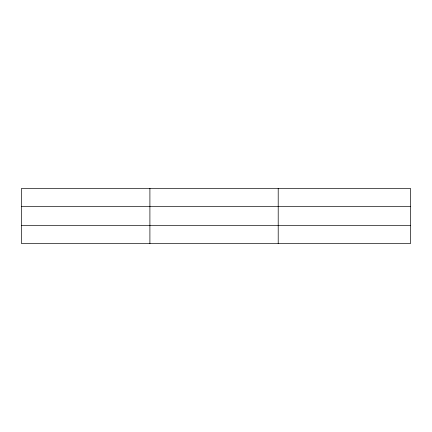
<?xml version="1.0" encoding="UTF-8"?>
<svg xmlns="http://www.w3.org/2000/svg" width="432" height="432" viewBox="0 0 432 432"><rect width="100%" height="100%" fill="white"/><g stroke="black" fill="none" stroke-linecap="round" stroke-linejoin="round"><path stroke-width="0.65" d="M149.904 243.67L149.904 188.33M278.208 243.67L278.208 188.33M410.4 225.407L410.4 243.67L21.6 243.67L21.6 188.33L410.4 188.33L410.4 225.407L21.6 225.407M21.6 206.593L410.4 206.593"/></g></svg>
